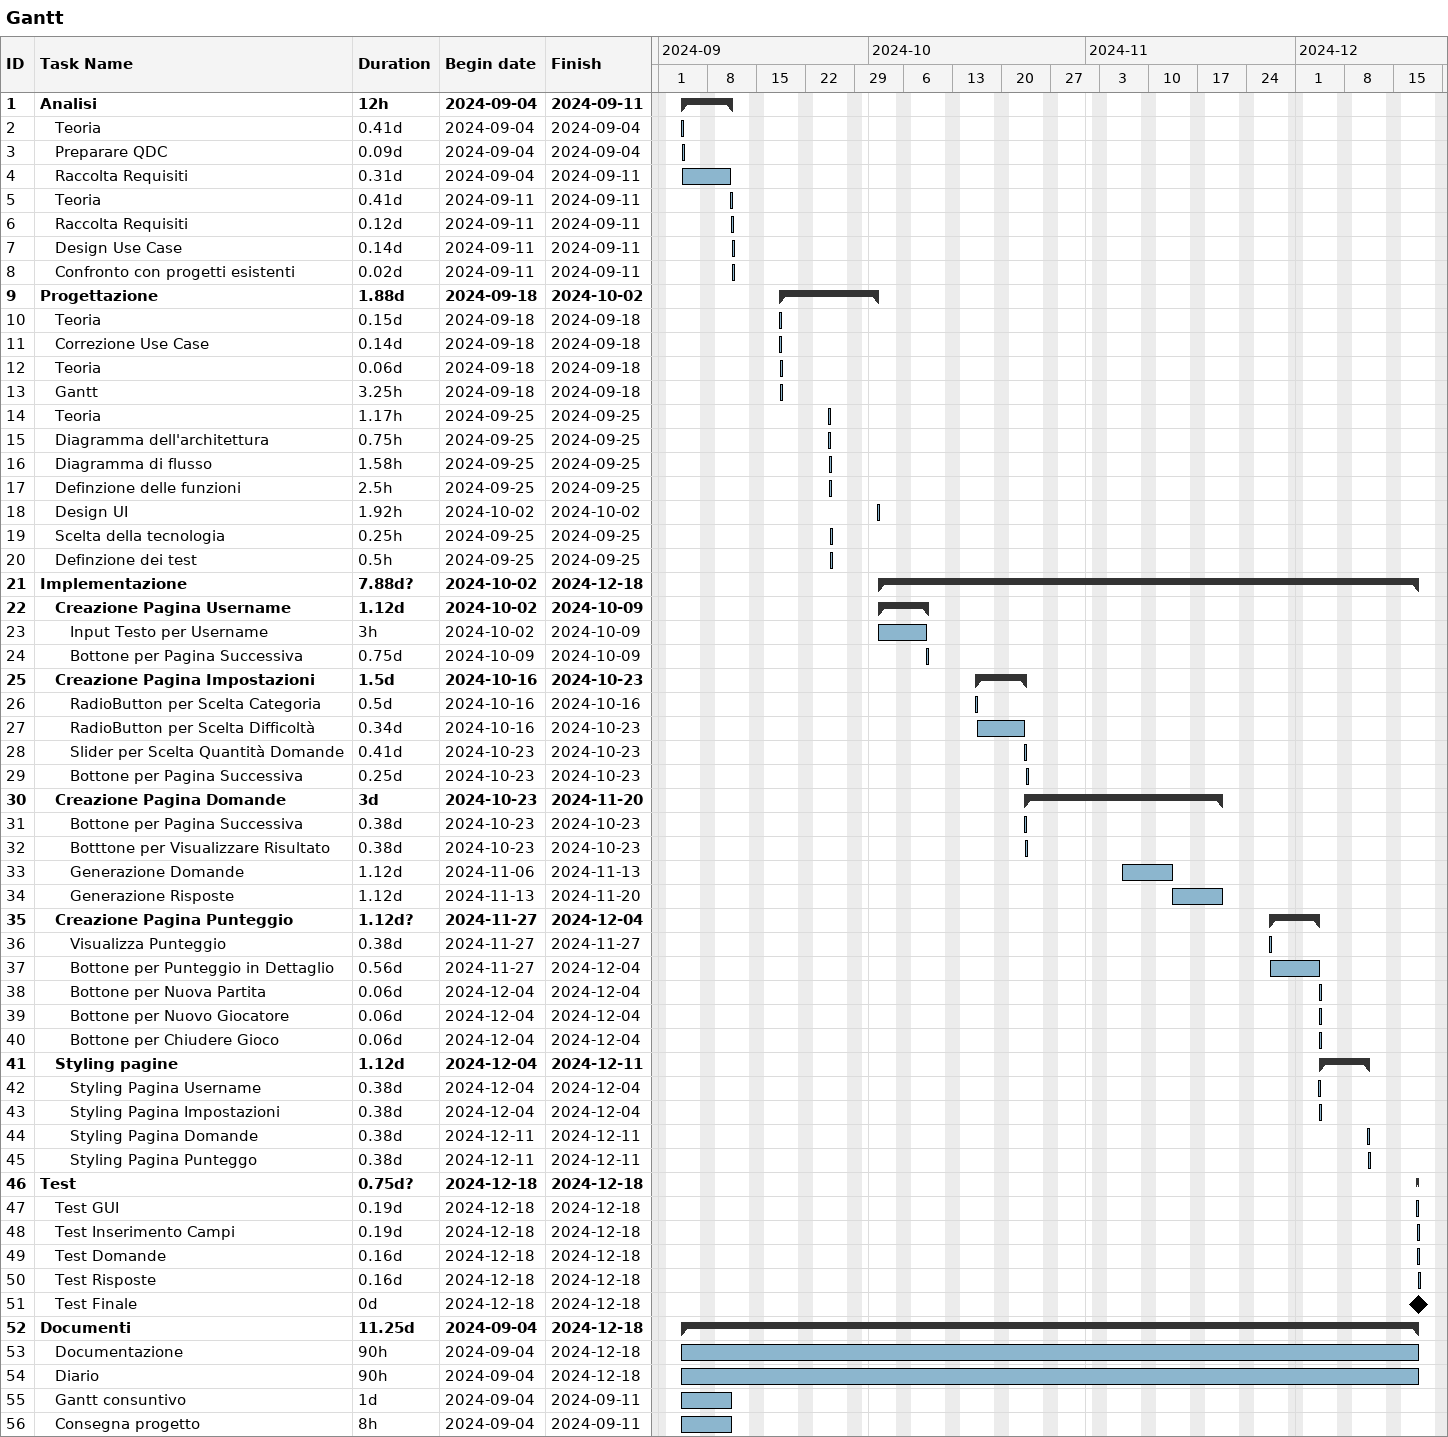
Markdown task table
Gantt

| ID | Level | Task | Duration | Start | Finish |
|---|---|---|---|---|---|
| 1 | 1 | **Analisi** | 12h | 2024-09-04 | 2024-09-11 |
| 2 | 2 | Teoria | 0.41d | 2024-09-04 | 2024-09-04 |
| 3 | 2 | Preparare QDC | 0.09d | 2024-09-04 | 2024-09-04 |
| 4 | 2 | Raccolta Requisiti | 0.31d | 2024-09-04 | 2024-09-11 |
| 5 | 2 | Teoria | 0.41d | 2024-09-11 | 2024-09-11 |
| 6 | 2 | Raccolta Requisiti | 0.12d | 2024-09-11 | 2024-09-11 |
| 7 | 2 | Design Use Case | 0.14d | 2024-09-11 | 2024-09-11 |
| 8 | 2 | Confronto con progetti esistenti | 0.02d | 2024-09-11 | 2024-09-11 |
| 9 | 1 | **Progettazione** | 1.88d | 2024-09-18 | 2024-10-02 |
| 10 | 2 | Teoria | 0.15d | 2024-09-18 | 2024-09-18 |
| 11 | 2 | Correzione Use Case | 0.14d | 2024-09-18 | 2024-09-18 |
| 12 | 2 | Teoria | 0.06d | 2024-09-18 | 2024-09-18 |
| 13 | 2 | Gantt | 3.25h | 2024-09-18 | 2024-09-18 |
| 14 | 2 | Teoria | 1.17h | 2024-09-25 | 2024-09-25 |
| 15 | 2 | Diagramma dell'architettura | 0.75h | 2024-09-25 | 2024-09-25 |
| 16 | 2 | Diagramma di flusso | 1.58h | 2024-09-25 | 2024-09-25 |
| 17 | 2 | Definzione delle funzioni | 2.5h | 2024-09-25 | 2024-09-25 |
| 18 | 2 | Design UI | 1.92h | 2024-10-02 | 2024-10-02 |
| 19 | 2 | Scelta della tecnologia | 0.25h | 2024-09-25 | 2024-09-25 |
| 20 | 2 | Definzione dei test | 0.5h | 2024-09-25 | 2024-09-25 |
| 21 | 1 | **Implementazione** | 7.88d? | 2024-10-02 | 2024-12-18 |
| 22 | 2 | **Creazione Pagina Username** | 1.12d | 2024-10-02 | 2024-10-09 |
| 23 | 3 | Input Testo per Username | 3h | 2024-10-02 | 2024-10-09 |
| 24 | 3 | Bottone per Pagina Successiva | 0.75d | 2024-10-09 | 2024-10-09 |
| 25 | 2 | **Creazione Pagina Impostazioni** | 1.5d | 2024-10-16 | 2024-10-23 |
| 26 | 3 | RadioButton per Scelta Categoria | 0.5d | 2024-10-16 | 2024-10-16 |
| 27 | 3 | RadioButton per Scelta Difficoltà | 0.34d | 2024-10-16 | 2024-10-23 |
| 28 | 3 | Slider per Scelta Quantità Domande | 0.41d | 2024-10-23 | 2024-10-23 |
| 29 | 3 | Bottone per Pagina Successiva | 0.25d | 2024-10-23 | 2024-10-23 |
| 30 | 2 | **Creazione Pagina Domande** | 3d | 2024-10-23 | 2024-11-20 |
| 31 | 3 | Bottone per Pagina Successiva | 0.38d | 2024-10-23 | 2024-10-23 |
| 32 | 3 | Botttone per Visualizzare Risultato | 0.38d | 2024-10-23 | 2024-10-23 |
| 33 | 3 | Generazione Domande | 1.12d | 2024-11-06 | 2024-11-13 |
| 34 | 3 | Generazione Risposte | 1.12d | 2024-11-13 | 2024-11-20 |
| 35 | 2 | **Creazione Pagina Punteggio** | 1.12d? | 2024-11-27 | 2024-12-04 |
| 36 | 3 | Visualizza Punteggio | 0.38d | 2024-11-27 | 2024-11-27 |
| 37 | 3 | Bottone per Punteggio in Dettaglio | 0.56d | 2024-11-27 | 2024-12-04 |
| 38 | 3 | Bottone per Nuova Partita | 0.06d | 2024-12-04 | 2024-12-04 |
| 39 | 3 | Bottone per Nuovo Giocatore | 0.06d | 2024-12-04 | 2024-12-04 |
| 40 | 3 | Bottone per Chiudere Gioco | 0.06d | 2024-12-04 | 2024-12-04 |
| 41 | 2 | **Styling pagine** | 1.12d | 2024-12-04 | 2024-12-11 |
| 42 | 3 | Styling Pagina Username | 0.38d | 2024-12-04 | 2024-12-04 |
| 43 | 3 | Styling Pagina Impostazioni | 0.38d | 2024-12-04 | 2024-12-04 |
| 44 | 3 | Styling Pagina Domande | 0.38d | 2024-12-11 | 2024-12-11 |
| 45 | 3 | Styling Pagina Punteggo | 0.38d | 2024-12-11 | 2024-12-11 |
| 46 | 1 | **Test** | 0.75d? | 2024-12-18 | 2024-12-18 |
| 47 | 2 | Test GUI | 0.19d | 2024-12-18 | 2024-12-18 |
| 48 | 2 | Test Inserimento Campi | 0.19d | 2024-12-18 | 2024-12-18 |
| 49 | 2 | Test Domande | 0.16d | 2024-12-18 | 2024-12-18 |
| 50 | 2 | Test Risposte | 0.16d | 2024-12-18 | 2024-12-18 |
| 51 | 2 | Test Finale | 0d | 2024-12-18 | 2024-12-18 |
| 52 | 1 | **Documenti** | 11.25d | 2024-09-04 | 2024-12-18 |
| 53 | 2 | Documentazione | 90h | 2024-09-04 | 2024-12-18 |
| 54 | 2 | Diario | 90h | 2024-09-04 | 2024-12-18 |
| 55 | 2 | Gantt consuntivo | 1d | 2024-09-04 | 2024-09-11 |
| 56 | 2 | Consegna progetto | 8h | 2024-09-04 | 2024-09-11 |
